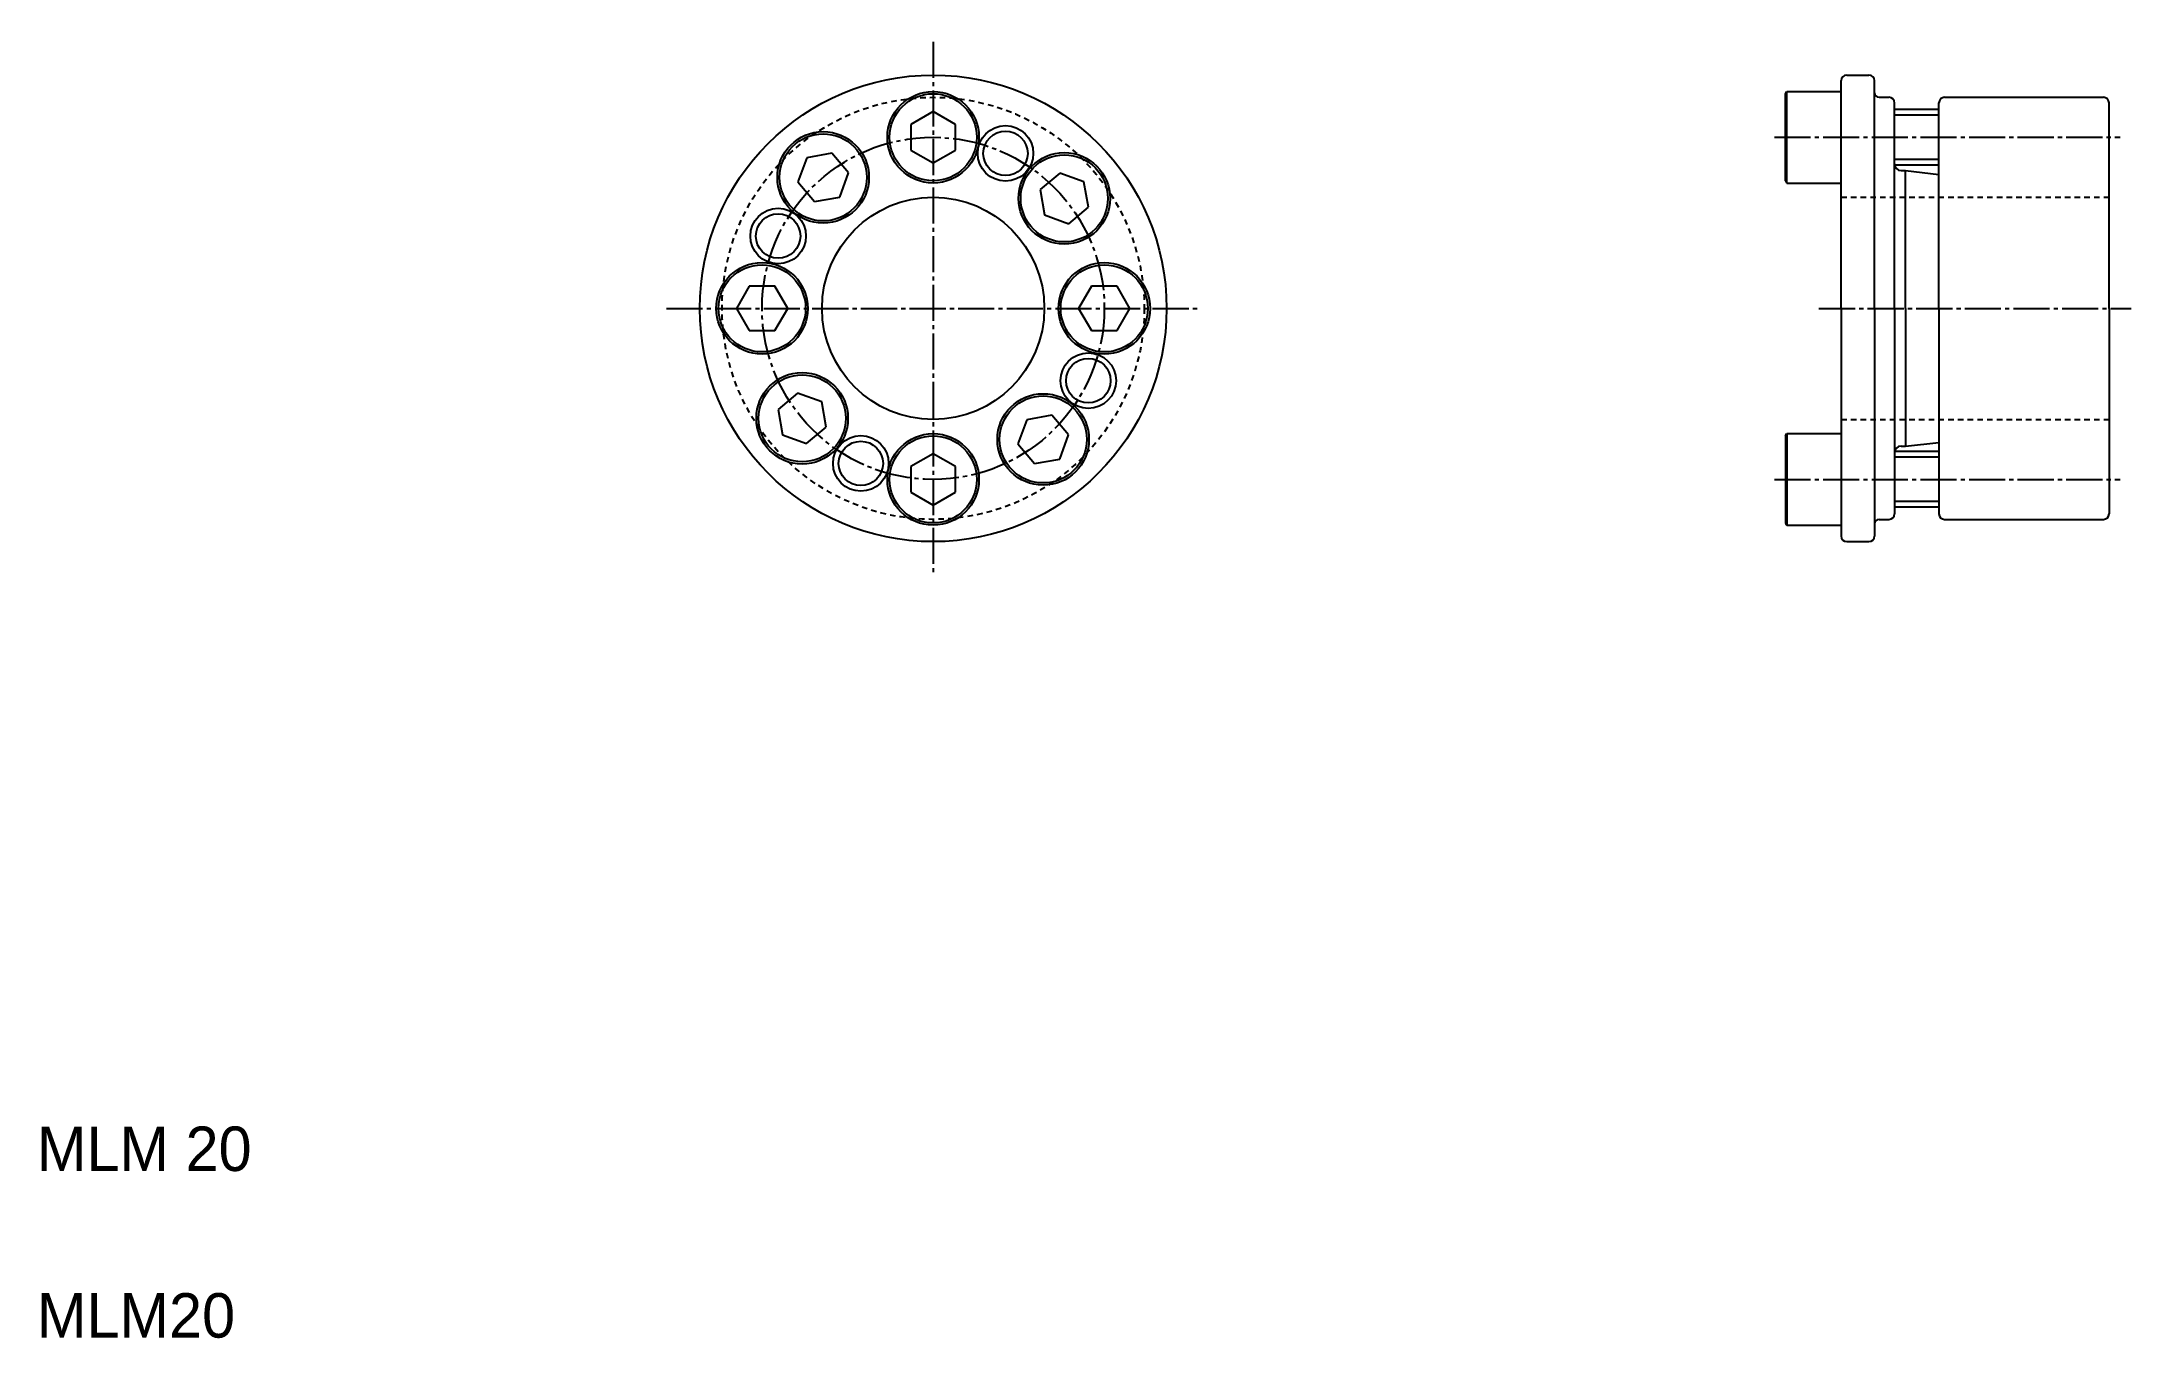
# Model space of a CAD drawing. Extents: x 10 to 198, y 10 to 127.
import ezdxf

# ---------------------------------------------------------------- set-up
doc = ezdxf.new("R2010")
doc.units = 0
doc.header["$LTSCALE"] = 0.25
doc.linetypes.add('CENTER', pattern=[17.5, 13, -1.5, 1.5, -1.5])
doc.linetypes.add('DASHED', pattern=[3.5, 2, -1.5])
doc.layers.get('0').update_dxf_attribs({"linetype": 'CONTINUOUS'})
doc.layers.add('CENTER', color=1, linetype='CENTER')

msp = doc.modelspace()

# ---------------------------------------------------------------- linework, layer by layer
for p, q in [((172.36, 102.65), (172.36, 123.15)), ((172.86, 123.65), (174.86, 123.65)), ((175.36, 102.65), (175.36, 123.15)), ((90.65, 120.36), (88.65, 119.2)), ((92.65, 119.2), (90.65, 120.36)), ((167.36, 121.97), (167.47, 122.17)), ((167.36, 114.12), (167.36, 121.97)), ((167.47, 122.17), (172.36, 122.17)), ((167.47, 113.92), (167.47, 122.17)), ((172.36, 113.92), (172.36, 122.17)), ((172.36, 115.55), (172.36, 120.55)), ((175.77, 121.65), (176.66, 121.65)), ((177.16, 102.65), (177.16, 121.15)), ((181.16, 120.55), (177.16, 120.55)), ((181.16, 102.65), (181.16, 121.15)), ((181.66, 121.65), (195.96, 121.65)), ((196.46, 102.65), (196.46, 121.15)), ((88.65, 119.2), (88.65, 116.89)), ((91.65, 119.78), (91.65, 119.78)), ((92.15, 119.49), (92.15, 119.49)), ((92.65, 116.89), (92.65, 119.2)), ((81.54, 116.61), (79.27, 116.21)), ((83.03, 114.85), (81.54, 116.61)), ((88.65, 116.89), (90.65, 115.74)), ((90.65, 115.74), (92.65, 116.89)), ((79.27, 116.21), (78.48, 114.04)), ((82.24, 112.67), (83.03, 114.85)), ((102.05, 114.82), (100.28, 113.34)), ((104.22, 114.03), (102.05, 114.82)), ((181.16, 115.55), (177.16, 115.55)), ((177.76, 115.05), (178.16, 115.05)), ((178.16, 102.65), (178.16, 115.05)), ((178.16, 115.05), (181.16, 114.71)), ((78.48, 114.04), (79.96, 112.27)), ((100.28, 113.34), (100.68, 111.06)), ((104.62, 111.76), (104.22, 114.03)), ((167.36, 114.12), (167.47, 113.92)), ((167.47, 113.92), (172.36, 113.92)), ((79.96, 112.27), (82.24, 112.67)), ((100.68, 111.06), (102.85, 110.27)), ((102.85, 110.27), (104.62, 111.76)), ((74.1, 104.65), (72.94, 102.65)), ((76.41, 104.65), (74.1, 104.65)), ((77.56, 102.65), (76.41, 104.65)), ((104.9, 104.65), (103.74, 102.65)), ((107.21, 104.65), (104.9, 104.65)), ((108.36, 102.65), (107.21, 104.65)), ((72.94, 102.65), (74.1, 100.65)), ((76.41, 100.65), (77.56, 102.65)), ((103.74, 102.65), (104.9, 100.65)), ((107.21, 100.65), (108.36, 102.65)), ((172.36, 102.65), (172.36, 82.15)), ((175.36, 102.65), (175.36, 82.15)), ((177.16, 102.65), (177.16, 84.15)), ((178.16, 102.65), (178.16, 90.25)), ((181.16, 102.65), (181.16, 84.15)), ((196.46, 102.65), (196.46, 84.15)), ((74.1, 100.65), (76.41, 100.65)), ((104.9, 100.65), (107.21, 100.65)), ((78.45, 95.02), (76.69, 93.54)), ((80.62, 94.23), (78.45, 95.02)), ((81.03, 91.96), (80.62, 94.23)), ((76.69, 93.54), (77.09, 91.26)), ((99.07, 92.62), (98.28, 90.45)), ((101.34, 93.02), (99.07, 92.62)), ((102.83, 91.25), (101.34, 93.02)), ((77.09, 91.26), (79.26, 90.47)), ((79.26, 90.47), (81.03, 91.96)), ((98.28, 90.45), (99.76, 88.68)), ((102.04, 89.08), (102.83, 91.25)), ((167.36, 91.17), (167.47, 91.37)), ((167.36, 91.17), (167.36, 83.32)), ((167.47, 91.37), (172.36, 91.37)), ((167.47, 91.37), (167.47, 83.12)), ((172.36, 91.37), (172.36, 83.12)), ((178.16, 90.25), (181.16, 90.58)), ((90.65, 89.56), (88.65, 88.4)), ((88.65, 88.4), (88.65, 86.09)), ((92.65, 88.4), (90.65, 89.56)), ((92.65, 86.09), (92.65, 88.4)), ((99.76, 88.68), (102.04, 89.08)), ((172.36, 89.75), (172.36, 84.75)), ((181.16, 89.75), (177.16, 89.75)), ((177.76, 90.25), (178.16, 90.25)), ((88.65, 86.09), (90.65, 84.94)), ((90.65, 84.94), (92.65, 86.09)), ((181.16, 84.75), (177.16, 84.75)), ((167.36, 83.32), (167.47, 83.12)), ((167.47, 83.12), (172.36, 83.12)), ((175.77, 83.65), (176.66, 83.65)), ((181.66, 83.65), (195.96, 83.65)), ((172.86, 81.65), (174.86, 81.65))]:
    msp.add_line(p, q)
at = {"color": 3}
for p, q in [((181.16, 120.05), (177.16, 120.05)), ((181.16, 116.05), (177.16, 116.05)), ((181.16, 89.25), (177.16, 89.25)), ((181.16, 85.25), (177.16, 85.25))]:
    msp.add_line(p, q, dxfattribs=at)
at = {"color": 3, "linetype": 'DASHED'}
for p, q in [((172.36, 112.65), (196.46, 112.65)), ((172.36, 92.65), (196.46, 92.65))]:
    msp.add_line(p, q, dxfattribs=at)
for centre, radius in [((90.65, 102.65), 21), ((90.65, 118.05), 4.12), ((90.65, 118.05), 3.92), ((80.75, 114.44), 4.12), ((97.16, 116.6), 2), ((80.75, 114.44), 3.92), ((102.45, 112.55), 4.12), ((102.45, 112.55), 3.92), ((76.7, 109.16), 2), ((90.65, 102.65), 10), ((75.25, 102.65), 4.12), ((75.25, 102.65), 3.92), ((106.05, 102.65), 4.12), ((106.05, 102.65), 3.92), ((104.61, 96.14), 2), ((78.86, 92.75), 4.12), ((78.86, 92.75), 3.92), ((100.55, 90.85), 4.12), ((100.55, 90.85), 3.92), ((84.14, 88.69), 2), ((90.65, 87.25), 4.12), ((90.65, 87.25), 3.92)]:
    msp.add_circle(centre, radius)
msp.add_circle((90.65, 102.65), 19, dxfattribs=at)
at = {"color": 3}
for centre in [(97.16, 116.6), (76.7, 109.16), (104.61, 96.14), (84.14, 88.69)]:
    msp.add_circle(centre, 2.5, dxfattribs=at)
for centre, radius, start, end in [((172.86, 123.15), 0.5, 90, 180), ((174.86, 123.15), 0.5, 0, 90), ((175.77, 122.06), 0.41, 180, 270), ((176.66, 121.15), 0.5, 0, 90), ((181.66, 121.15), 0.5, 90, 180), ((195.96, 121.15), 0.5, 0, 90), ((177.76, 115.65), 0.6, 180.0007, 270), ((177.76, 89.65), 0.6, 90, 179.9993), ((175.77, 83.24), 0.41, 90, 180), ((176.66, 84.15), 0.5, 270, 0), ((181.66, 84.15), 0.5, 180, 270), ((195.96, 84.15), 0.5, 270, 0), ((172.86, 82.15), 0.5, 180, 270), ((174.86, 82.15), 0.5, 270, 0)]:
    msp.add_arc(centre, radius, start, end)
at = {"layer": 'CENTER', "color": 1, "linetype": 'CENTER'}
for p, q in [((90.65, 126.65), (90.65, 78.65)), ((166.36, 118.05), (197.46, 118.05)), ((66.65, 102.65), (114.65, 102.65)), ((170.36, 102.65), (198.46, 102.65)), ((166.36, 87.25), (197.46, 87.25))]:
    msp.add_line(p, q, dxfattribs=at)
msp.add_circle((90.65, 102.65), 15.4, dxfattribs=at)

# ---------------------------------------------------------------- texts
for s, p in [('MLM 20', (10, 25)), ('MLM20', (10, 10))]:
    msp.add_text(s, height=4).set_placement(p)

doc.saveas('drawing.dxf')
